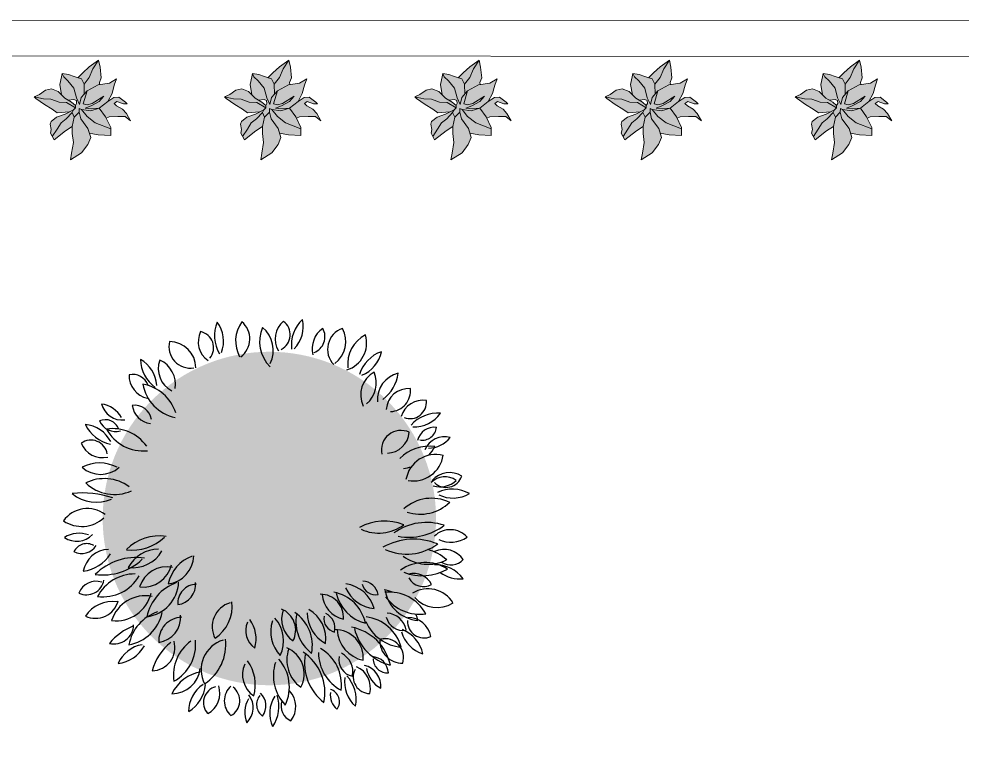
# Model space of a CAD drawing. Header units: millimetres. Extents: x -91.7 to -12.1, y -5.4 to 78.9.
# Drawn here: x -73.555 to -69.589, y 14.891 to 17.985 of the extents above; entities that cross this region are included whole.
import ezdxf

# ---------------------------------------------------------------- set-up
doc = ezdxf.new("R2010")
doc.units = ezdxf.units.MM
doc.linetypes.add('CONTINUA', pattern=[0])
doc.layers.get('0').update_dxf_attribs({"lineweight": 15})
doc.layers.add('Denah', color=7, linetype='Continuous', lineweight=13)
doc.layers.add('Tanaman', color=112, linetype='CONTINUA')

# ---------------------------------------------------------------- blocks, each defined once
blk = doc.blocks.new('A$C2605779F')
h = blk.add_hatch(color=69)
h.set_gradient(color1=(63, 76, 21), color2=(156, 226, 64), rotation=165, tint=1, name='CYLINDER')
edge = h.paths.add_edge_path()
edge.add_ellipse((3.039, 3.071), major_axis=(-1.74, 1.74), ratio=1, start_angle=315, end_angle=675)
at = {"color": 86}
for centre, major_axis, start_param, end_param in [((3.88, 5.631), (-0.365, -0.365), 4.677706, 5.620657), ((3.067, 5.905), (-0.334, 0.334), 3.148967, 4.148047), ((2.744, 5.767), (-0.365, 0.365), 0.384197, 1.327147), ((1.89, 5.686), (-0.334, 0.334), 3.567846, 4.566926), ((3.021, 5.689), (-0.34, -0.34), -1.416727, -0.27899), ((2.422, 5.721), (-0.232, -0.232), 1.419775, 3.230092), ((3.411, 5.682), (-0.365, -0.365), -1.204264, 0.017813), ((2.654, 5.553), (-0.313, -0.313), 1.903987, 3.226718), ((3.466, 5.72), (-0.241, 0.241), 6.196785, 7.606027), ((3.104, 5.784), (-0.172, -0.172), 1.257228, 3.297631), ((4.036, 5.577), (-0.258, 0.258), 6.105883, 7.313305), ((3.613, 5.753), (-0.175, 0.175), 2.711221, 4.444791), ((4.222, 5.569), (-0.229, 0.229), 5.821444, 7.839746), ((3.768, 5.682), (-0.283, -0.283), 1.420179, 2.861217), ((2.33, 5.68), (-0.241, -0.241), -1.238317, 0.170924), ((1.973, 5.591), (-0.172, -0.172), 1.676107, 3.71651), ((4.674, 5.353), (-0.338, -0.338), 4.396609, 5.618498), ((4.058, 5.661), (-0.295, -0.295), 1.090012, 2.645157), ((1.872, 5.606), (-0.223, -0.223), -1.030163, 0.943924), ((1.561, 5.289), (-0.278, -0.278), 2.372377, 3.911473), ((4.862, 5.045), (-0.365, -0.365), 4.258827, 5.201778), ((4.231, 5.625), (-0.334, 0.334), 2.730088, 3.729168), ((1.651, 5.429), (-0.365, 0.365), 0.803076, 1.746026), ((0.904, 5.008), (-0.334, -0.334), 2.415929, 3.415009), ((1.763, 5.281), (-0.257, 0.257), 0.429763, 1.890154), ((1.26, 5.05), (-0.278, -0.278), 2.197826, 3.503002), ((1.308, 5.181), (-0.241, 0.241), 0.751358, 2.1606), ((1.018, 4.955), (-0.172, -0.172), 2.690583, 4.135389), ((4.771, 4.895), (-0.271, 0.271), 5.99938, 7.513314), ((4.216, 5.072), (-0.285, 0.285), 3.049835, 4.330146), ((5.03, 4.828), (-0.28, 0.28), 5.720802, 7.153572), ((4.335, 5.31), (-0.435, -0.435), 1.454715, 2.200946), ((1.778, 5.166), (-0.437, -0.437), -0.60293, 0.572379), ((1.062, 4.436), (-0.443, 0.443), 4.24036, 5.323565), ((5.096, 4.657), (-0.235, -0.235), 3.853623, 5.424415), ((4.816, 4.955), (-0.217, -0.217), 0.830548, 2.463931), ((0.869, 4.844), (-0.226, -0.226), -0.524488, 0.892952), ((0.507, 4.364), (-0.283, -0.283), 2.867313, 3.79481), ((1.051, 4.493), (-0.176, -0.176), 2.513158, 4.073982), ((1.317, 4.777), (-0.215, 0.215), 0.914166, 2.244117), ((5.31, 4.477), (-0.241, 0.241), 5.359027, 6.768269), ((5.115, 4.788), (-0.172, -0.172), 0.41947, 2.459873), ((5.521, 4.11), (-0.365, -0.365), 3.839948, 4.782899), ((5.18, 4.897), (-0.334, -0.334), 0.740413, 1.739492), ((0.79, 4.676), (-0.365, -0.365), -0.348842, 0.594109), ((0.278, 3.988), (-0.334, 0.334), 4.405604, 5.404684), ((0.618, 4.32), (-0.148, 0.148), 4.272459, 5.925154), ((0.765, 4.608), (-0.179, -0.179), -0.391322, 1.090119), ((0.721, 3.771), (-0.443, -0.443), 2.983723, 4.066928), ((1.177, 4.686), (-0.437, -0.437), -0.288771, 0.886538), ((4.98, 4.084), (-0.203, -0.203), 3.478616, 5.724199), ((4.774, 4.367), (-0.234, -0.234), 0.806265, 2.283392), ((5.474, 4.165), (-0.179, 0.179), 5.368265, 6.849705), ((5.298, 4.437), (-0.148, -0.148), 0.607268, 2.259963), ((0.405, 3.985), (-0.172, 0.172), 4.084661, 6.125064), ((0.577, 4.31), (-0.241, 0.241), 1.170237, 2.579479), ((5.627, 3.957), (-0.226, 0.226), 5.235098, 6.652539), ((5.392, 4.511), (-0.283, 0.283), 2.343714, 3.271211), ((5.401, 3.521), (-0.437, 0.437), 5.366096, 6.282959), ((4.928, 4.427), (-0.443, -0.443), 1.617735, 1.867813), ((0.533, 3.341), (-0.389, 0.389), 5.008143, 5.987431), ((5.495, 3.571), (-0.315, 0.315), 5.24906, 6.894517), ((5.166, 4.069), (-0.314, 0.314), 2.179731, 3.778426), ((0.549, 4.133), (-0.291, 0.291), 1.62673, 3.085659), ((4.928, 4.427), (-0.443, 0.443), 2.498882, 2.693698), ((5.699, 3.408), (-0.241, -0.241), 3.369352, 4.778593), ((0.602, 3.033), (-0.443, -0.443), 3.297882, 4.381087), ((5.631, 3.404), (-0.2, -0.2), 3.295899, 4.731445), ((5.556, 3.898), (-0.254, -0.254), 0.512175, 1.525807), ((5.648, 3.773), (-0.172, -0.172), 0.000591, 2.040994), ((0.753, 4.044), (-0.437, 0.437), 1.596185, 2.771494), ((5.742, 2.988), (-0.365, -0.365), 3.421069, 4.36402), ((0.291, 2.136), (-0.928, 0.928), 5.159226, 5.621111), ((0.484, 3.863), (-0.391, 0.391), 1.658765, 2.777793), ((5.435, 2.752), (-0.437, 0.437), 5.051936, 6.227246), ((5.751, 3.845), (-0.334, -0.334), 0.321534, 1.320613), ((0.354, 2.782), (-0.308, -0.308), 3.288933, 4.878047), ((5.266, 3.761), (-0.443, 0.443), 2.041245, 3.12445), ((0.268, 3.439), (-0.343, 0.343), 1.770592, 3.103498), ((4.737, 2.28), (-0.533, 0.533), 5.108011, 6.00734), ((4.654, 3.473), (-0.437, 0.437), 1.923922, 2.995915), ((5.36, 2.19), (-0.582, -0.582), 3.603875, 4.55194), ((5.097, 3.665), (-0.615, 0.615), 2.177404, 3.002172), ((0.229, 2.454), (-0.283, 0.283), 5.136241, 6.063738), ((0.198, 3.054), (-0.226, -0.226), 0.173644, 1.591084), ((1.415, 2.131), (-0.484, 0.484), 5.348415, 6.290262), ((1.015, 3.3), (-0.491, -0.491), 0.659767, 1.540152), ((5.17, 1.835), (-0.658, 0.658), 5.108011, 6.00734), ((5.71, 2.574), (-0.235, 0.235), 4.647839, 6.281137), ((5.721, 3.15), (-0.303, 0.303), 1.919609, 2.946222), ((0.342, 2.491), (-0.148, 0.148), 4.970591, 6.623286), ((0.27, 2.807), (-0.179, -0.179), 0.30681, 1.788251), ((5.068, 3.309), (-0.54, 0.54), 1.923922, 2.995915), ((5.62, 2.274), (-0.241, -0.241), 2.950473, 4.359714), ((0.68, 2.22), (-0.28, -0.28), 3.971318, 5.313491), ((0.22, 2.848), (-0.396, -0.396), 0.912157, 1.796661), ((1.07, 1.652), (-0.597, 0.597), 5.348415, 6.290262), ((1.404, 2.111), (-0.359, -0.359), 3.926201, 5.009406), ((1.021, 2.845), (-0.354, 0.354), 2.224503, 3.399812), ((1.491, 2.537), (-0.307, -0.307), 0.912813, 2.313385), ((2.08, 2.002), (-0.384, -0.384), 4.264979, 5.303353), ((5.381, 3.022), (-0.443, -0.443), 0.15629, 1.239494), ((5.231, 2.011), (-0.437, -0.437), 3.166981, 3.686956), ((0.576, 3.095), (-0.606, -0.606), 0.659767, 1.540152), ((1.527, 1.935), (-0.299, -0.299), 3.73416, 5.192108), ((1.18, 2.484), (-0.301, 0.301), 2.225121, 3.70062), ((5.334, 1.794), (-0.444, 0.444), 4.934494, 6.107553), ((5.488, 1.872), (-0.365, 0.365), 4.572987, 5.515937), ((5.721, 2.628), (-0.172, 0.172), 1.748105, 3.192911), ((1.056, 1.627), (-0.443, -0.443), 3.926201, 5.009406), ((5.295, 2.986), (-0.537, -0.537), 0.419368, 1.301049), ((5.164, 1.956), (-0.215, -0.215), 2.834029, 4.163979), ((5.846, 2.652), (-0.334, -0.334), 0.139875, 0.901734), ((0.481, 1.872), (-0.193, 0.193), 5.18264, 6.701256), ((0.337, 2.21), (-0.187, 0.187), 1.923757, 3.749861), ((0.583, 2.534), (-0.437, 0.437), 2.224503, 3.399812), ((1.164, 2.154), (-0.379, -0.379), 0.912813, 2.313385), ((1.89, 1.492), (-0.474, 0.474), 5.835775, 6.874149), ((1.969, 1.819), (-0.2, -0.2), 3.951784, 5.563178), ((1.646, 2.101), (-0.215, -0.215), 0.920628, 2.44163), ((4.106, 1.608), (-0.354, 0.354), 4.198733, 5.374042), ((4.606, 2.145), (-0.142, -0.142), -0.574067, 0.986757), ((4.404, 1.903), (-0.174, 0.174), 4.110127, 5.440077), ((5.316, 2.314), (-0.176, -0.176), -0.279369, 1.281456), ((1.208, 1.409), (-0.369, -0.369), 3.73416, 5.192108), ((0.779, 2.088), (-0.372, -0.372), 0.654325, 2.129823), ((3.797, 1.616), (-0.238, 0.238), 3.839259, 5.515093), ((4.214, 1.973), (-0.279, -0.279), -0.730526, 0.576), ((3.885, 1.408), (-0.413, -0.413), 2.560319, 3.742806), ((4.607, 2.103), (-0.422, -0.422), -0.556744, 0.530654), ((4.631, 2.248), (-0.359, -0.359), -0.382755, 0.70045), ((4.635, 1.407), (-0.438, -0.438), 3.557233, 3.768867), ((4.807, 1.368), (-0.437, -0.437), 2.852822, 4.028131), ((5.272, 2.097), (-0.376, 0.376), 0.964294, 2.283127), ((5.38, 1.603), (-0.305, 0.305), 4.467041, 6.051621), ((0.72, 1.372), (-0.335, -0.335), 3.775719, 4.920605), ((0.471, 1.947), (-0.246, -0.246), 0.347622, 2.095919), ((2.564, 1.473), (-0.261, -0.261), 4.215143, 5.976211), ((1.927, 1.773), (-0.398, -0.398), 1.368723, 2.475252), ((5.263, 2.284), (-0.443, -0.443), -0.15787, 0.925335), ((5.516, 2.205), (-0.316, -0.316), -0.050719, 1.337907), ((1.583, 1.097), (-0.443, -0.443), 4.24036, 5.323565), ((0.853, 1.814), (-0.437, 0.437), 2.538662, 3.713971), ((3.615, 1.587), (-0.279, -0.279), -1.13396, 0.172566), ((3.091, 1.423), (-0.238, -0.238), 1.865029, 3.540863), ((3.09, 1.197), (-0.413, 0.413), 3.727682, 4.910169), ((4.106, 1.677), (-0.359, -0.359), -0.786188, 0.297017), ((3.372, 1.294), (-0.354, 0.354), 3.795299, 4.970609), ((4.759, 1.371), (-0.215, 0.215), 4.110127, 5.440077), ((1.753, 1.266), (-0.246, 0.246), 5.52258, 7.133974), ((1.355, 1.615), (-0.265, 0.265), 2.491424, 4.012426), ((3, 1.415), (-0.219, 0.219), 0.36986, 1.752531), ((2.357, 1.294), (-0.344, 0.344), 3.646246, 4.556401), ((3.566, 1.403), (-0.359, 0.359), 0.470449, 1.553654), ((2.749, 1.266), (-0.354, -0.354), 1.910344, 3.085653), ((4.027, 1.553), (-0.422, -0.422), -0.960177, 0.12722), ((4.043, 1.592), (-0.142, -0.142), -0.977501, 0.583324), ((3.762, 1.449), (-0.174, -0.174), 2.135897, 3.465847), ((5.04, 1.796), (-0.443, -0.443), -0.382755, 0.70045), ((4.391, 1.005), (-0.437, 0.437), 4.198733, 5.374042), ((5.009, 1.669), (-0.176, -0.176), -0.574067, 0.986757), ((5.323, 1.552), (-0.172, -0.172), -0.837167, 1.203236), ((5.087, 1.27), (-0.241, -0.241), 2.531594, 3.940835), ((4.635, 1.407), (-0.438, -0.438), 2.616588, 2.776961), ((0.746, 1.508), (-0.204, -0.204), 0.549652, 2.336278), ((1.33, 0.705), (-0.59, -0.59), 4.289265, 4.821676), ((4.01, 1.016), (-0.294, -0.294), 2.268462, 3.944297), ((4.525, 1.456), (-0.345, -0.345), -0.730526, 0.576), ((4.119, 0.759), (-0.51, 0.51), 4.131116, 5.313602), ((5.01, 1.617), (-0.52, -0.52), -0.556744, 0.530654), ((5.446, 1.524), (-0.334, -0.334), -0.516224, 0.482855), ((4.803, 0.957), (-0.365, 0.365), 4.154108, 5.097058), ((1.304, 1.165), (-0.241, -0.241), 0.799412, 2.637243), ((2.248, 0.756), (-0.443, 0.443), 6.125316, 7.20852), ((1.333, 1.212), (-0.437, 0.437), 2.852822, 4.028131), ((2.487, 0.84), (-0.322, 0.322), 5.785939, 7.547007), ((1.701, 1.21), (-0.491, -0.491), 1.368723, 2.475252), ((5.003, 1.272), (-0.237, -0.237), -0.797227, 0.797892), ((4.743, 1.021), (-0.196, -0.196), 2.048097, 4.140585), ((1.24, 0.743), (-0.334, 0.334), 5.662241, 6.661321), ((0.743, 1.443), (-0.365, -0.365), 0.907795, 1.850746), ((2.092, 0.611), (-0.574, -0.574), 4.60448, 5.232336), ((3.785, 0.98), (-0.345, -0.345), -1.13396, 0.172566), ((3.138, 0.778), (-0.294, 0.294), 3.435825, 5.111659), ((3.485, 0.618), (-0.437, -0.437), 2.224503, 3.399812), ((2.717, 0.584), (-0.437, -0.437), 1.910344, 3.085653), ((4.294, 0.938), (-0.52, 0.52), 0.610619, 1.698016), ((3.138, 0.499), (-0.51, -0.51), 2.156886, 3.339373), ((4.392, 1.091), (-0.443, 0.443), 0.784608, 1.867813), ((4.314, 0.986), (-0.176, -0.176), -0.977501, 0.583324), ((3.967, 0.81), (-0.215, 0.215), 3.706693, 5.036644), ((4.544, 0.78), (-0.179, 0.179), 3.972001, 5.453442), ((4.781, 1.001), (-0.148, -0.148), -0.788996, 0.8637), ((1.604, 0.903), (-0.295, 0.295), 2.344485, 3.815744), ((3.026, 0.768), (-0.271, 0.271), 0.36986, 1.752531), ((2.232, 0.619), (-0.424, -0.424), 2.075449, 2.985605), ((3.725, 0.753), (-0.443, -0.443), -1.100348, -0.017143), ((4.521, 0.732), (-0.172, 0.172), 0.31475, 2.355153), ((4.191, 0.57), (-0.241, 0.241), 3.683511, 5.092753), ((4.365, 0.594), (-0.226, 0.226), 3.838835, 5.256275), ((4.87, 0.921), (-0.283, 0.283), 0.947451, 1.874948), ((2.126, 0.229), (-0.414, 0.414), 5.653453, 6.616582), ((4.622, 0.655), (-0.334, -0.334), -0.935103, 0.063976), ((3.804, 0.399), (-0.365, -0.365), 2.164432, 3.107383), ((2.32, 0.228), (-0.334, -0.334), 4.510324, 5.509404), ((1.582, 0.665), (-0.365, -0.365), 1.326674, 2.269625), ((2.309, 0.354), (-0.172, -0.172), 4.189381, 6.229784), ((1.968, 0.492), (-0.241, -0.241), 1.274957, 2.684198), ((2.665, 0.38), (-0.206, 0.206), 6.223934, 7.913233), ((2.35, 0.383), (-0.178, -0.178), 1.289511, 3.269232), ((2.48, 0.28), (-0.226, -0.226), 1.569907, 2.987347), ((3.06, 0.325), (-0.148, 0.148), 0.083669, 1.736364), ((2.736, 0.308), (-0.179, -0.179), 1.703073, 3.184514), ((3.517, 0.197), (-0.334, 0.334), 0.216814, 1.215894), ((2.665, 0.296), (-0.365, -0.365), 1.745553, 2.688504), ((3.088, 0.295), (-0.241, -0.241), 1.693836, 3.103077), ((4.213, 0.47), (-0.194, -0.194), -0.900789, 0.091465), ((3.885, 0.369), (-0.134, -0.134), 1.732449, 3.62384), ((3.076, 0.207), (-0.283, 0.283), 0.249319, 1.176816), ((3.455, 0.308), (-0.172, -0.172), -1.079328, 0.365478)]:
    blk.add_ellipse(centre, major_axis=major_axis, ratio=1, start_param=start_param, end_param=end_param, dxfattribs=at)
blk = doc.blocks.new('A$C77DE30D4')
h = blk.add_hatch(color=52)
h.set_gradient(color1=(55, 106, 17), color2=(220, 179, 46), tint=1)
h.paths.add_polyline_path([(2.39, 3.619), (2.263, 3.879), (1.913, 3.987), (1.641, 4.09), (1.342, 4.13), (1.417, 3.981), (1.617, 3.782), (1.907, 3.432), (2.028, 2.974), (2.181, 2.648), (2.256, 2.982), (2.397, 3.143)])
h.paths.add_polyline_path([(2.813, 4.357), (3.086, 4.779), (2.643, 4.464), (2.327, 4.166), (2.088, 3.933), (2.263, 3.879), (2.39, 3.619), (2.639, 3.94)])
h = blk.add_hatch(color=52)
h.set_gradient(color1=(55, 106, 17), color2=(220, 179, 46), tint=1)
h.paths.add_polyline_path([(3.159, 4.434), (3.086, 4.779), (2.813, 4.357), (2.639, 3.94), (2.39, 3.619), (2.397, 3.143), (2.537, 3.305), (3.065, 3.595), (3.138, 3.606), (3.125, 3.702), (3.21, 3.931)])
h = blk.add_hatch(color=52)
h.set_gradient(color1=(55, 106, 17), color2=(220, 179, 46), tint=1)
h.paths.add_polyline_path([(1.907, 3.432), (1.617, 3.782), (1.417, 3.981), (1.342, 4.13), (1.309, 3.975), (1.23, 3.613), (1.312, 3.116), (1.471, 2.954), (1.634, 2.859), (1.907, 2.889), (2.023, 2.844), (2.034, 2.693), (1.979, 2.602), (1.979, 2.493), (1.884, 2.402), (1.817, 2.27), (1.922, 2.045), (2.159, 2.282), (2.162, 2.453), (2.267, 2.411), (2.709, 2.347), (3.119, 2.476), (2.763, 2.444), (2.45, 2.476), (2.731, 2.584), (3.119, 2.788), (3.345, 3.046), (2.785, 2.702), (2.537, 2.637), (2.353, 2.691), (2.537, 3.305), (2.256, 2.982), (2.181, 2.648), (2.028, 2.974)])
h = blk.add_hatch(color=52)
h.set_gradient(color1=(55, 106, 17), color2=(220, 179, 46), tint=1)
h.paths.add_polyline_path([(3.841, 3.585), (3.949, 3.886), (3.604, 3.671), (3.065, 3.595), (2.537, 3.305), (2.353, 2.691), (2.537, 2.637), (2.785, 2.702), (3.345, 3.046), (3.119, 2.788), (2.731, 2.584), (2.45, 2.476), (2.763, 2.444), (3.119, 2.476), (3.528, 2.799), (3.733, 3.176)])
h = blk.add_hatch(color=52)
h.set_gradient(color1=(55, 106, 17), color2=(220, 179, 46), tint=1)
h.paths.add_polyline_path([(1.152, 3.279), (0.827, 3.407), (0.542, 3.34), (0.251, 3.137), (0, 3.021), (0.441, 2.92), (0.8, 2.906), (1.193, 2.771), (1.552, 2.744), (1.979, 2.493), (1.979, 2.602), (1.796, 2.764), (1.471, 2.954)])
h.paths.add_polyline_path([(1.552, 2.744), (1.193, 2.771), (0.8, 2.906), (0.441, 2.92), (0, 3.021), (0.088, 2.947), (0.495, 2.649), (0.861, 2.426), (1.105, 2.25), (1.683, 2.296), (1.884, 2.402), (1.979, 2.493)])
h = blk.add_hatch(color=52)
h.set_gradient(color1=(55, 106, 17), color2=(220, 179, 46), tint=1)
h.paths.add_polyline_path([(3.954, 2.592), (3.833, 2.701), (3.967, 2.792), (4.277, 2.689), (4.459, 2.677), (4.38, 2.756), (4.064, 2.998), (3.821, 2.986), (3.528, 2.799), (3.119, 2.476), (3.421, 2.067), (3.455, 1.996), (3.596, 2.064), (4.009, 2.076), (4.362, 2.082), (4.623, 1.863), (4.422, 2.215), (4.234, 2.434)])
h = blk.add_hatch(color=52)
h.set_gradient(color1=(55, 106, 17), color2=(220, 179, 46), tint=1)
h.paths.add_polyline_path([(1.532, 1.959), (1.817, 2.27), (1.884, 2.402), (1.481, 2.189), (1.078, 2.052), (0.812, 1.84), (0.774, 1.711), (0.82, 1.46), (0.781, 1.278), (0.869, 1.114), (1.098, 1.471), (1.288, 1.769)])
h = blk.add_hatch(color=52)
h.set_gradient(color1=(55, 106, 17), color2=(220, 179, 46), tint=1)
h.paths.add_polyline_path([(1.922, 2.045), (1.817, 2.27), (1.532, 1.959), (1.288, 1.769), (1.098, 1.471), (0.869, 1.114), (0.956, 0.951), (1.504, 1.384), (1.825, 1.604)])
h = blk.add_hatch(color=52)
h.set_gradient(color1=(55, 106, 17), color2=(220, 179, 46), tint=1)
h.paths.add_polyline_path([(2.58, 1.496), (2.235, 1.97), (2.159, 2.282), (1.922, 2.045), (1.825, 1.604), (1.825, 1.27), (1.879, 0.829), (1.793, 0.312), (1.739, 0), (2.267, 0.334), (2.569, 0.743), (2.709, 1.076)])
h = blk.add_hatch(color=52)
h.set_gradient(color1=(55, 106, 17), color2=(220, 179, 46), tint=1)
h.paths.add_polyline_path([(3.668, 1.486), (2.925, 1.776), (2.537, 2.078), (2.267, 2.411), (2.162, 2.453), (2.159, 2.282), (2.235, 1.97), (2.58, 1.496), (2.644, 1.286), (3.076, 1.195), (3.668, 1.163)])
h = blk.add_hatch(color=52)
h.set_gradient(color1=(55, 106, 17), color2=(220, 179, 46), tint=1)
h.paths.add_polyline_path([(3.119, 2.476), (2.709, 2.347), (2.267, 2.411), (2.537, 2.078), (2.925, 1.776), (3.668, 1.486), (3.668, 1.55), (3.421, 2.067)])
at = {"color": 0, "lineweight": 5}
for p, q in [((2.643, 4.464), (3.086, 4.779)), ((2.813, 4.357), (3.086, 4.779)), ((3.086, 4.779), (3.159, 4.434)), ((1.309, 3.975), (1.342, 4.13)), ((1.342, 4.13), (1.641, 4.09)), ((1.417, 3.981), (1.342, 4.13)), ((1.641, 4.09), (1.913, 3.987)), ((2.088, 3.933), (2.327, 4.166)), ((2.327, 4.166), (2.643, 4.464)), ((2.639, 3.94), (2.813, 4.357)), ((3.159, 4.434), (3.21, 3.931)), ((1.23, 3.613), (1.309, 3.975)), ((1.617, 3.782), (1.417, 3.981)), ((1.907, 3.432), (1.617, 3.782)), ((1.913, 3.987), (2.263, 3.879)), ((2.263, 3.879), (2.39, 3.619)), ((2.39, 3.619), (2.639, 3.94)), ((2.39, 3.619), (2.397, 3.143)), ((3.604, 3.671), (3.065, 3.595)), ((3.21, 3.931), (3.125, 3.702)), ((3.125, 3.702), (3.138, 3.606)), ((3.949, 3.886), (3.604, 3.671)), ((3.841, 3.585), (3.949, 3.886)), ((0.251, 3.137), (0.542, 3.34)), ((0.542, 3.34), (0.827, 3.407)), ((0.827, 3.407), (1.152, 3.279)), ((1.152, 3.279), (1.471, 2.954)), ((1.312, 3.116), (1.23, 3.613)), ((2.028, 2.974), (1.907, 3.432)), ((2.537, 3.305), (2.256, 2.982)), ((2.537, 3.305), (2.353, 2.691)), ((3.065, 3.595), (2.537, 3.305)), ((3.528, 2.799), (3.733, 3.176)), ((3.733, 3.176), (3.841, 3.585)), ((0, 3.021), (0.251, 3.137)), ((0.088, 2.947), (0, 3.021)), ((0, 3.021), (0.441, 2.92)), ((0.495, 2.649), (0.088, 2.947)), ((0.441, 2.92), (0.8, 2.906)), ((0.8, 2.906), (1.193, 2.771)), ((1.193, 2.771), (1.552, 2.744)), ((1.471, 2.954), (1.796, 2.764)), ((1.552, 2.744), (1.979, 2.493)), ((1.634, 2.859), (1.907, 2.889)), ((1.796, 2.764), (1.979, 2.602)), ((1.907, 2.889), (2.023, 2.844)), ((2.023, 2.844), (2.034, 2.693)), ((2.181, 2.648), (2.028, 2.974)), ((2.256, 2.982), (2.181, 2.648)), ((3.119, 2.788), (2.731, 2.584)), ((2.785, 2.702), (3.345, 3.046)), ((3.345, 3.046), (3.119, 2.788)), ((3.119, 2.476), (3.528, 2.799)), ((3.528, 2.799), (3.821, 2.986)), ((3.821, 2.986), (4.064, 2.998)), ((3.967, 2.792), (3.833, 2.701)), ((4.277, 2.689), (3.967, 2.792)), ((4.064, 2.998), (4.38, 2.756)), ((4.38, 2.756), (4.459, 2.677)), ((0.861, 2.426), (0.495, 2.649)), ((1.105, 2.25), (0.861, 2.426)), ((1.683, 2.296), (1.105, 2.25)), ((1.481, 2.189), (1.884, 2.402)), ((1.532, 1.959), (1.817, 2.27)), ((1.817, 2.27), (1.884, 2.402)), ((1.817, 2.27), (1.922, 2.045)), ((1.979, 2.493), (1.884, 2.402)), ((2.159, 2.282), (1.922, 2.045)), ((2.034, 2.693), (1.979, 2.602)), ((1.979, 2.493), (1.979, 2.602)), ((2.159, 2.282), (2.162, 2.453)), ((2.235, 1.97), (2.159, 2.282)), ((2.162, 2.453), (2.267, 2.411)), ((2.267, 2.411), (2.537, 2.078)), ((2.709, 2.347), (2.267, 2.411)), ((2.353, 2.691), (2.537, 2.637)), ((2.731, 2.584), (2.45, 2.476)), ((2.45, 2.476), (2.763, 2.444)), ((2.537, 2.637), (2.785, 2.702)), ((3.119, 2.476), (2.709, 2.347)), ((2.763, 2.444), (3.119, 2.476)), ((3.421, 2.067), (3.119, 2.476)), ((3.833, 2.701), (3.954, 2.592)), ((3.954, 2.592), (4.234, 2.434)), ((4.234, 2.434), (4.422, 2.215)), ((4.459, 2.677), (4.277, 2.689)), ((0.774, 1.711), (0.812, 1.84)), ((0.812, 1.84), (1.078, 2.052)), ((1.078, 2.052), (1.481, 2.189)), ((1.288, 1.769), (1.532, 1.959)), ((1.922, 2.045), (1.825, 1.604)), ((2.58, 1.496), (2.235, 1.97)), ((2.537, 2.078), (2.925, 1.776)), ((3.668, 1.55), (3.421, 2.067)), ((3.596, 2.064), (3.455, 1.996)), ((4.009, 2.076), (3.596, 2.064)), ((4.362, 2.082), (4.009, 2.076)), ((4.623, 1.863), (4.362, 2.082)), ((4.422, 2.215), (4.623, 1.863)), ((0.82, 1.46), (0.774, 1.711)), ((0.781, 1.278), (0.82, 1.46)), ((0.869, 1.114), (1.098, 1.471)), ((1.504, 1.384), (0.956, 0.951)), ((1.098, 1.471), (1.288, 1.769)), ((1.825, 1.604), (1.504, 1.384)), ((1.825, 1.604), (1.825, 1.27)), ((2.709, 1.076), (2.58, 1.496)), ((2.925, 1.776), (3.668, 1.486)), ((3.668, 1.163), (3.668, 1.55)), ((0.956, 0.951), (0.781, 1.278)), ((1.825, 1.27), (1.879, 0.829)), ((2.569, 0.743), (2.709, 1.076)), ((2.644, 1.286), (3.076, 1.195)), ((3.076, 1.195), (3.668, 1.163)), ((1.879, 0.829), (1.793, 0.312)), ((2.267, 0.334), (2.569, 0.743)), ((1.739, 0), (2.267, 0.334)), ((1.793, 0.312), (1.739, 0))]:
    blk.add_line(p, q, dxfattribs=at)
blk = doc.blocks.new('*U284')
at = {"xscale": 0.0876952223504006, "yscale": 0.0876952223504006, "zscale": 0.0876952223504006}
blk.add_blockref('A$C77DE30D4', (-0.2027, -0.2095), dxfattribs=at)
blk = doc.blocks.new('*U285')
at = {"layer": 'Tanaman', "color": 0, "linetype": 'ByBlock', "lineweight": -2, "transparency": 16777216}
for p in [(6.4, 0), (7.2, 0), (8, 0), (8.8, 0), (9.6, 0)]:
    blk.add_blockref('*U284', p, dxfattribs=at)

msp = doc.modelspace()

# ---------------------------------------------------------------- hatches: boundary and pattern name
at = {"layer": 'Denah'}
h = msp.add_hatch(dxfattribs=at)
h.set_pattern_fill('ANGLE', color=253)
h.set_pattern_definition([(0, (0, 0), (0, 6.985), [5.08, -1.905]), (90, (0, 0), (-6.985, 4e-16), [5.08, -1.905])])
edge = h.paths.add_edge_path()
edge.add_spline(control_points=[(-70.926, 13.2283), (-71.0645, 13.0712), (-71.2538, 12.9817), (-71.4519, 12.9797)], knot_values=[0, 0, 0, 0, 1, 1, 1, 1], degree=3, periodic=0)
edge.add_line((-71.3006, 13.0007), (-71.3008, 11.9867))
edge.add_line((-71.3008, 11.9867), (-69.6174, 11.9885))
edge.add_line((-69.6174, 11.9885), (-69.6245, 13.835))
edge.add_line((-69.6245, 13.835), (-71.3005, 13.8355))
edge.add_line((-71.3005, 13.8355), (-71.3005, 13.8121))
edge.add_line((-71.3005, 13.8121), (-70.713, 13.818))
edge.add_spline(control_points=[(-70.713, 13.818), (-70.7108, 13.5977), (-70.7875, 13.3855), (-70.926, 13.2283)], knot_values=[0, 0, 0, 0, 1, 1, 1, 1], degree=3, periodic=0)
h.paths.add_polyline_path([(-70.6816, 14.4394, -0.104834), (-70.7416, 14.3658, -0.089209), (-70.8274, 14.319, -0.08062), (-70.934, 14.3017), (-70.934, 14.2954, 0.08084), (-70.8247, 14.3132, 0.089347), (-70.7367, 14.3614, 0.104774), (-70.6751, 14.437, 0.119089), (-70.6549, 14.5207, 0.122192), (-70.6816, 14.602, -0.11939), (-70.6619, 14.5207, -0.11939)])
h.paths.add_polyline_path([(-71.3445, 14.3119), (-71.3445, 14.3105, 0.399051), (-71.2939, 14.3585, 0.013012), (-71.2897, 14.5207, 0.013015), (-71.2953, 14.6827, -0.013012), (-71.2911, 14.5207, -0.013012), (-71.2953, 14.3586, -0.399051)], flags=17)
h.paths.add_polyline_path([(-71.4737, 14.7308), (-71.3445, 14.7308), (-71.3445, 14.7294), (-71.473, 14.7294, 0.414214), (-71.4793, 14.7232), (-71.4793, 14.7218, -0.554719)], flags=17)
h.paths.add_polyline_path([(-71.4855, 14.7365), (-71.4855, 14.6538), (-71.4838, 14.6521), (-71.4799, 14.6575), (-71.4799, 14.7245)], flags=17)
h.paths.add_polyline_path([(-71.2221, 14.631, 0.171573), (-71.2193, 14.6389), (-71.2168, 14.656, 1.092277), (-71.2193, 14.6562), (-71.2193, 14.6352), (-71.2193, 14.635, 1.143199), (-71.2169, 14.6356, 0.628805), (-71.2125, 14.5976), (-71.2125, 14.6053, -0.777886)], flags=17)
h.paths.add_polyline_path([(-71.282, 14.3579, 0.013012), (-71.2778, 14.5207, 0.013012), (-71.282, 14.6834, 0.399051), (-71.3445, 14.7427), (-71.1377, 14.7427), (-70.934, 14.7397), (-71.15, 14.7397, 0.447702), (-71.2181, 14.6759, 1.004151), (-71.2193, 14.6758), (-71.2193, 14.6984), (-71.2088, 14.6984, -0.31589), (-71.15, 14.7397), (-71.3394, 14.7425, -0.375398), (-71.282, 14.6834, -0.013012), (-71.2778, 14.5207, -0.013012), (-71.282, 14.3579, -0.399051), (-71.3445, 14.2986), (-71.15, 14.3017, -0.31589), (-71.2088, 14.343), (-71.2193, 14.343), (-71.2193, 14.3642), (-71.2193, 14.3868), (-71.2193, 14.4025, 0.270305), (-71.2166, 14.4148, -0.463449), (-71.2125, 14.436), (-71.2125, 14.4438, 0.519724), (-71.2221, 14.4103, 0.175799), (-71.2125, 14.4114, -0.175799), (-71.2221, 14.4103, -0.106913), (-71.2193, 14.4058, -0.287189), (-71.2189, 14.4071, -0.589563), (-71.2125, 14.4438), (-71.2125, 14.3649), (-71.2125, 14.3649, 0.43794), (-71.1456, 14.3018, 0.03397), (-71.1377, 14.2986), (-71.3534, 14.2986), (-71.4793, 14.2986, -0.414214), (-71.4855, 14.3049), (-71.4855, 14.5207), (-71.4793, 14.5207), (-71.4793, 14.3182, 0.414214), (-71.473, 14.3119), (-71.4698, 14.3119, -0.627271), (-71.4799, 14.3168), (-71.4855, 14.3049, 0.414214), (-71.4793, 14.2986), (-71.3445, 14.2986, 0.399051)])
h.paths.add_polyline_path([(-71.4799, 14.3839), (-71.4838, 14.3893), (-71.4799, 14.3931)], flags=16)
h.paths.add_polyline_path([(-71.353, 14.5207, -1), (-71.4031, 14.5207, -1)], flags=17)
h.paths.add_polyline_path([(-69.9175, 15.6793, 0.439573), (-69.9161, 15.6833, 0.618862)], flags=17)
h.paths.add_polyline_path([(-69.9161, 15.691), (-69.9161, 15.7035), (-69.9161, 15.73), (-69.9161, 15.7441), (-69.9487, 15.7441, 0.340512), (-69.9528, 15.7409), (-69.9729, 15.665, -0.218118), (-69.9918, 15.6419), (-69.9469, 15.6472, -0.223015), (-69.9157, 15.6388, -0.138194), (-69.9247, 15.656), (-69.9247, 15.6738, -0.236068)])
h.paths.add_polyline_path([(-69.98, 15.6297, -0.039809), (-69.9774, 15.6259, -0.066818), (-69.9732, 15.6241), (-69.935, 15.6241, 0.33406), (-69.9683, 15.6384), (-69.9821, 15.6328, -0.610427)])
h.paths.add_polyline_path([(-69.9893, 15.6241, -0.194325), (-69.9839, 15.6301, 0.137127), (-69.9895, 15.6317, 0.342334), (-69.9931, 15.6231, -0.133256)])
h.paths.add_polyline_path([(-69.9608, 15.5942), (-69.9732, 15.5942, -0.143499), (-69.9818, 15.5898, -1.5), (-69.9818, 15.5833, 0.242854)])
h.paths.add_polyline_path([(-69.9729, 15.5533), (-69.9528, 15.4774, 0.340512), (-69.9487, 15.4742), (-69.9161, 15.4742), (-69.9161, 15.4883), (-69.9161, 15.5149), (-69.9161, 15.5273, -0.236068), (-69.9247, 15.5446), (-69.9247, 15.5623, -0.152267), (-69.9193, 15.583, -0.205736), (-69.9469, 15.5711), (-69.9918, 15.5764, -0.218118)])
h.paths.add_polyline_path([(-69.9118, 15.4875), (-69.9118, 15.4883), (-69.9132, 15.4883), (-69.9132, 15.4875)], flags=17)
h.paths.add_polyline_path([(-69.9118, 15.5094), (-69.9118, 15.5149), (-69.9132, 15.5149), (-69.9132, 15.5094)], flags=17)
h.paths.add_polyline_path([(-69.9132, 15.5217), (-69.9132, 15.5157), (-69.9118, 15.5157, -0.069062)], flags=17)
h.paths.add_polyline_path([(-69.9132, 15.5016), (-69.9132, 15.4937), (-69.9118, 15.4937, -0.090539)], flags=17)
h.paths.add_polyline_path([(-69.8602, 15.4499), (-69.8928, 15.4826), (-69.896, 15.4826), (-69.896, 15.4793), (-69.8975, 15.4793), (-69.896, 15.4815, 0.10746), (-69.8989, 15.4906, 0.130215), (-69.896, 15.5016, 0.130215), (-69.8989, 15.5126, 0.10746), (-69.896, 15.5217), (-69.8975, 15.5238), (-69.909, 15.5238, -0.336452), (-69.9247, 15.5446), (-69.9247, 15.5474), (-69.9175, 15.5623, -0.184567), (-69.9036, 15.5838, 0.088633), (-69.8964, 15.5942), (-69.8867, 15.5942), (-69.8811, 15.5942, -0.618205), (-69.8842, 15.5921, 0.160337), (-69.8742, 15.5915, 0.167721), (-69.8714, 15.5934, 0.20892), (-69.8705, 15.5948, 0.11878), (-69.8659, 15.5796, 0.29591), (-69.8487, 15.572), (-69.8487, 15.6464, 0.29591), (-69.8659, 15.6387, 0.103597), (-69.8703, 15.6255, 0.039066), (-69.8705, 15.6202, 0.197036), (-69.8708, 15.6241), (-69.8751, 15.6241, -0.629076), (-69.872, 15.6263, 0.161252), (-69.8821, 15.6268, 0.164449), (-69.8848, 15.6249, 0.107789), (-69.8852, 15.6241), (-69.8879, 15.6241, -0.298489), (-69.8703, 15.6255, -0.078896), (-69.8674, 15.6358, -0.305442), (-69.8514, 15.6466), (-69.8487, 15.6466), (-69.8487, 15.5717), (-69.8514, 15.5717, -0.305442), (-69.8674, 15.5825, -0.078896), (-69.8703, 15.5928, -0.298489), (-69.8879, 15.5942), (-69.8964, 15.5942, -0.128122), (-69.9079, 15.5802, 0.14448), (-69.9175, 15.5623), (-69.9175, 15.5383, 1.253552), (-69.9225, 15.535, 0.213185), (-69.909, 15.5238), (-69.8896, 15.5238), (-69.8602, 15.5532), (-69.8487, 15.5532), (-69.8487, 15.4499)])
h.paths.add_polyline_path([(-69.896, 15.4843), (-69.896, 15.4826), (-69.8954, 15.4843)], flags=16)

# ---------------------------------------------------------------- linework, layer by layer
for p, q in [((-66.02, 17.9758), (-85.0009, 17.985)), ((-66.1591, 17.8258), (-79.9984, 17.8326))]:
    msp.add_line(p, q, dxfattribs=at)

# ---------------------------------------------------------------- block references
at = {"layer": 'Tanaman'}
msp.add_blockref('*U285', (-79.6876, 17.6021), dxfattribs=at)
at = {"layer": 'Tanaman', "xscale": 0.2847768123930151, "yscale": 0.2847768123930151, "zscale": 0.2847768123930151}
msp.add_blockref('A$C2605779F', (-73.3669, 15.0108), dxfattribs=at)

doc.saveas('drawing.dxf')
